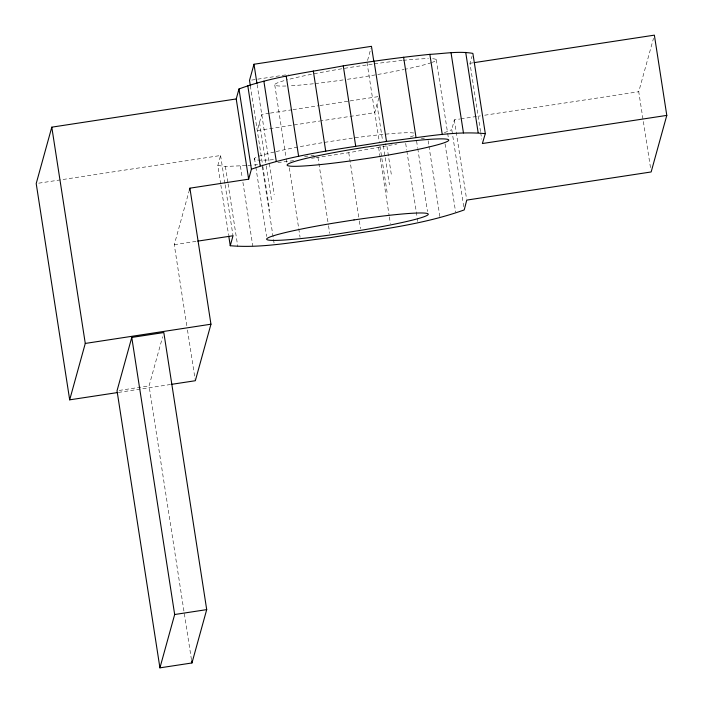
<?xml version="1.0" encoding="UTF-8"?>
<svg xmlns="http://www.w3.org/2000/svg" width="703" height="703" viewBox="0 0 703 703"><rect width="100%" height="100%" fill="white"/><g stroke="black" fill="none" stroke-linecap="round" stroke-linejoin="round"><path stroke-width="0.53" stroke-dasharray="3.52 2.64" d="M463.708 206.673L451.792 129.686L454.323 119.853L459.744 119.027M186.805 325.665L174.274 244.688L189.028 191.313M191.462 659.713L149.071 385.877L162.657 336.728M220.689 183.914L217.833 165.486L220.593 155.512L36.205 183.562M367.564 60.476L370.92 48.349M650.486 167.622L638.737 91.724L653.509 38.296M480.536 131.602L469.964 63.288L472.003 56.363M444.331 132.718L451.792 129.686M421.299 138.825L424.454 138.122M315.84 157.7L348.758 152.709L396.914 144.018M251.665 80.089L288.318 74.5M469.964 63.288L473.216 62.787M269.293 113.245L261.744 114.396L257.28 130.573L319.795 121.03M270.374 113.086L291.93 109.791M293.01 109.633L318.881 105.687M319.953 105.52L349.057 101.083M350.138 100.916L379.242 96.478L374.769 112.647L320.876 120.863M460.834 118.86L480.36 115.881M484.701 115.222L638.737 91.724M119.167 390.446L149.071 385.877M174.274 244.688L196.699 241.278M118.429 392.423L170.416 384.515M372.212 64.14L352.273 67.084A81.768 5.703 -8.8 0 0 288.476 79.457M343.126 79.922L337.756 80.713A81.768 5.703 -8.8 0 1 314.505 83.639M347.423 79.29L358.758 77.62A81.768 5.703 -8.8 0 0 404.12 69.474M293.617 160.679L275.62 162.797M311.605 158.272L314.786 157.841M217.833 165.486L225.382 166.453L246.841 165.548M247.913 165.46L260.795 164.423M480.703 132.682L481.713 139.185M454.323 119.853L466.581 199.011M436.264 59.676L447.512 132.331M447.679 133.412L448.356 137.753M445.069 143.939L455.649 212.253M428.118 140.67L428.786 145.003M428.953 146.092L439.867 216.577M416.589 141.022L417.591 147.525M417.767 148.605L427.494 211.498M405.684 143.438L406.694 149.941M406.861 151.031L417.099 217.174M417.274 218.255L417.775 221.507M386.966 146.356L391.668 176.717M377.01 104.562L382.546 140.345M383.39 145.767L385.068 156.611M385.235 157.692L389.427 184.801M367.01 62.497L379.304 141.918M379.98 146.259L387.195 192.886M378.627 147.568L380.138 157.323M380.305 158.412L389.198 215.883M389.365 216.963L390.376 223.475M348.758 152.709L359.163 219.934M359.338 221.023L360.507 228.607M317.958 157.419L328.363 224.652M328.529 225.733L329.707 233.326M289.328 167.894L300.076 237.289M274.776 85.019L286.016 157.665M286.183 158.755L286.859 163.087M257.122 84.527L274.17 194.643M259.512 122.489L266.059 164.774M266.226 165.855L271.938 202.728M250.338 85.757L262.65 165.267M262.817 166.356L269.697 210.812M262.201 166.506L274.293 244.574M254.495 158.386L255.664 165.978M255.83 167.059L266.578 236.463M240.4 166.066L242.245 177.991M242.922 182.323L252.825 246.305M225.382 166.453L227.904 182.718M228.071 183.808L237.807 246.691M220.593 155.512L224.96 183.711M225.127 184.792L233.009 235.76M220.856 185.003L228.58 234.881M187.481 329.979L195.162 379.646M413.557 135.723A81.768 5.703 -8.8 0 1 409.621 137.182M314.206 155.24A81.768 5.703 -8.8 0 1 310.99 155.662M307.844 156.075A81.768 5.703 -8.8 0 1 304.575 156.488M273.441 159.678A81.768 5.703 -8.8 0 1 257.623 156.716M258.932 156.233A81.768 5.703 -8.8 0 1 275.137 151.804M276.165 151.567A81.768 5.703 -8.8 0 1 320.533 143.008L341.605 139.686A81.768 5.703 -8.8 0 1 413.83 133.034M432.679 58.744A81.768 5.703 -8.8 0 1 432.24 62.347M431.361 62.664A81.768 5.703 -8.8 0 1 405.174 69.254M313.371 83.762A81.768 5.703 -8.8 0 1 288.995 85.871M285.998 86.003A81.768 5.703 -8.8 0 1 287.501 79.711M374.356 63.832A81.768 5.703 -8.8 0 1 402.098 60.458M403.179 60.344A81.768 5.703 -8.8 0 1 428.373 58.63"/><path stroke-width="1.05" d="M474.305 62.62L654.37 35.15L666.795 115.389L482.381 143.526L485.307 133.64L472.882 53.393C458.646 50.871 444.129 53.665 429.849 54.351C400.877 57.277 372.028 61.302 343.266 65.854C308.362 72.488 272.421 76.486 238.985 88.973L236.226 98.947L51.794 127.164L36.205 183.562L69.685 399.84L117.348 392.59M69.685 399.84L85.274 343.442L51.794 127.164M131.769 337.431L117.032 390.771L159.924 667.85L191.963 662.964L206.708 609.624L163.817 332.545L131.769 337.431L174.669 614.519L159.924 667.85M189.318 190.267L189.898 188.176L248.651 179.186L251.41 169.212L238.985 88.973M373.794 61.266L371.474 46.328L253.985 64.245L249.512 80.423L250.338 85.757M666.795 115.389L651.154 171.963L466.748 200.1L464.217 209.925C421.246 225.347 375.174 229.934 330.384 237.658C297.202 241.182 263.704 248.572 230.259 245.725L233.009 235.76L197.771 241.12M189.898 188.176L210.953 324.206L195.329 380.727L171.506 384.348M251.41 169.212C294.838 153.878 341.263 149.106 386.483 141.408C419.225 138.034 452.328 130.565 485.307 133.64M85.274 343.442L210.953 324.206M174.669 614.519L206.708 609.624M465.711 52.365L478.137 132.603M451.036 52.69L463.453 132.929M429.849 54.351L442.266 134.598M403.592 57.251L416.018 137.489M374.066 61.17L386.483 141.408M343.266 65.854L355.692 146.092M313.31 70.977L325.735 151.224M286.226 76.205L298.652 156.444M263.871 81.161L276.288 161.4M253.985 64.245L256.955 83.455M247.755 85.52L260.18 165.759M236.226 98.947L248.651 179.186M228.747 235.962L230.259 245.725M191.629 660.794L191.963 662.964M354.022 219.925L332.958 223.246A81.768 5.703 -8.8 0 0 266.745 239.407A81.768 5.703 -8.8 0 0 340.885 233.458L361.957 230.136A81.768 5.703 -8.8 0 0 428.171 213.976A81.768 5.703 -8.8 0 0 354.022 219.925M385.71 144.22L364.699 147.322A81.768 5.703 -8.8 0 0 287.465 164.467A81.768 5.703 -8.8 0 0 350.173 160.961L371.184 157.859A81.768 5.703 -8.8 0 0 448.417 140.714A81.768 5.703 -8.8 0 0 385.71 144.22"/></g></svg>
